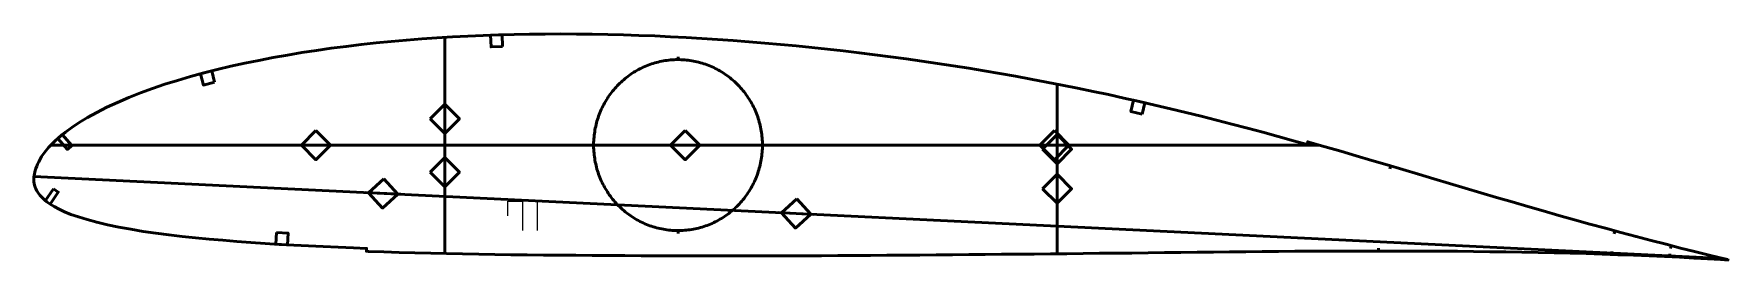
# Model space of a CAD drawing. Header units: metres. Extents: x 11 to 592, y 161 to 238.
import ezdxf

# ---------------------------------------------------------------- set-up
doc = ezdxf.new("R2010")
doc.units = ezdxf.units.M
doc.layers.add('Layer', color=1, linetype='Continuous', lineweight=50)
doc.layers.add('NumLabel', color=1, linetype='Continuous', lineweight=15)

msp = doc.modelspace()

# ---------------------------------------------------------------- linework, layer by layer
at = {"layer": 'Layer', "color": 7}
for p, q in [((151.64, 162.92), (151.64, 236.85)), ((361.64, 162.82), (361.64, 220.88)), ((151.64, 203.03), (151.64, 215.03)), ((361.64, 192.61), (361.64, 204.61)), ((16.54, 200), (451.64, 200)), ((101.46, 200), (113.46, 200)), ((228.09, 200), (240.09, 200)), ((354.72, 200), (366.72, 200)), ((151.64, 184.75), (151.64, 196.75)), ((10.74, 189.26), (590.17, 161.22)), ((361.64, 179.09), (361.64, 191.09)), ((124.53, 183.75), (136.52, 183.17)), ((266.14, 176.9), (278.13, 176.32))]:
    msp.add_line(p, q, dxfattribs=at)
at = {"layer": 'Layer'}
for p, q in [((231.64, 229.25), (231.64, 230.25)), ((202.69, 200), (201.69, 200)), ((260.59, 200), (261.59, 200)), ((476.07, 192.86), (475.8, 191.9)), ((231.64, 170.75), (231.64, 169.75)), ((552.95, 170.66), (552.71, 169.69)), ((471.85, 164.76), (471.83, 163.76)), ((551.86, 163.59), (551.83, 162.59)), ((571.84, 162.78), (571.81, 161.78)), ((572.3, 165.6), (572.08, 164.63))]:
    msp.add_line(p, q, dxfattribs=at)
for points in [[(591.7, 160.87), (589.1, 161.48), (584.86, 162.48), (580.29, 163.6), (575.48, 164.8), (570.5, 166.06), (565.39, 167.37), (560.21, 168.73), (554.97, 170.12), (549.69, 171.54), (544.39, 172.99), (539.06, 174.47), (533.73, 175.96), (528.39, 177.47), (523.06, 179.01), (517.71, 180.57), (512.35, 182.12), (507, 183.69), (501.63, 185.28), (496.27, 186.86), (490.91, 188.45), (485.56, 190.04), (480.23, 191.63), (474.9, 193.21), (469.57, 194.78), (464.25, 196.35), (458.94, 197.9), (453.62, 199.43), (448.32, 200.95), (447.64, 201.14), (447.37, 200.18), (442.76, 201.48), (437.47, 202.95), (432.18, 204.39), (426.9, 205.8), (421.61, 207.19), (416.33, 208.56), (411.06, 209.89), (405.78, 211.19), (400.49, 212.46), (395.19, 213.7), (389.88, 214.92), (384.58, 216.11), (379.28, 217.26), (373.97, 218.39), (368.65, 219.48), (363.34, 220.55), (358.02, 221.58), (352.69, 222.58), (347.35, 223.55), (342.01, 224.49), (336.67, 225.4), (331.32, 226.28), (325.96, 227.12), (320.6, 227.94), (315.23, 228.73), (309.86, 229.48), (304.48, 230.21), (299.1, 230.9), (293.72, 231.57), (288.33, 232.21), (282.95, 232.81), (277.56, 233.38), (272.16, 233.92), (266.76, 234.44), (261.37, 234.92), (255.97, 235.36), (250.58, 235.78), (245.19, 236.16), (239.8, 236.5), (234.41, 236.82), (229.02, 237.09), (223.63, 237.33), (218.25, 237.55), (212.88, 237.72), (207.51, 237.85), (202.14, 237.95), (196.79, 238.01), (191.43, 238.02), (186.08, 238), (180.74, 237.95), (175.42, 237.85), (170.11, 237.71), (164.81, 237.52), (159.51, 237.29), (154.23, 237.01), (148.97, 236.69), (143.72, 236.32), (138.49, 235.91), (133.27, 235.45), (128.08, 234.94), (122.92, 234.39), (117.8, 233.79), (112.71, 233.13), (107.66, 232.42), (102.64, 231.65), (97.67, 230.82), (92.74, 229.93), (87.85, 229), (83.03, 228.02), (78.28, 226.98), (73.61, 225.87), (69, 224.7), (64.47, 223.47), (60.01, 222.16), (55.65, 220.8), (51.39, 219.36), (47.24, 217.85), (43.23, 216.27), (39.37, 214.63), (35.71, 212.93), (32.29, 211.2), (29.13, 209.44), (26.28, 207.72), (23.77, 206.06), (21.59, 204.47), (19.73, 202.98), (18.17, 201.62), (16.84, 200.32), (15.72, 199.14), (14.79, 198.06), (14.02, 197.04), (13.37, 196.07), (12.82, 195.18), (12.37, 194.33), (11.99, 193.51), (11.67, 192.76), (11.41, 192.05), (11.19, 191.37), (11.02, 190.75), (10.89, 190.13), (10.78, 189.55), (10.71, 189.07), (10.72, 188.56), (10.73, 187.96), (10.75, 187.4), (10.81, 186.84), (10.92, 186.26), (11.11, 185.64), (11.38, 185), (11.73, 184.32), (12.17, 183.62), (12.73, 182.89), (13.4, 182.14), (14.21, 181.37), (15.17, 180.58), (16.32, 179.78), (17.71, 178.95), (19.33, 178.09), (21.21, 177.21), (23.42, 176.32), (26.01, 175.43), (28.99, 174.52), (32.3, 173.62), (35.92, 172.76), (39.83, 171.95), (43.92, 171.19), (48.14, 170.5), (52.51, 169.9), (57.02, 169.34), (61.6, 168.79), (66.18, 168.27), (70.81, 167.84), (75.54, 167.45), (80.33, 167.06), (85.15, 166.69), (89.99, 166.35), (94.88, 166.04), (99.83, 165.77), (104.86, 165.52), (109.95, 165.28), (115.1, 165.05), (120.28, 164.84), (124.8, 164.67), (124.77, 163.67), (125.46, 163.65), (130.72, 163.46), (136.03, 163.31), (141.4, 163.17), (146.82, 163.03), (152.28, 162.91), (157.76, 162.8), (163.27, 162.69), (168.79, 162.6), (174.33, 162.52), (179.88, 162.46), (185.45, 162.4), (191.03, 162.35), (196.62, 162.31), (202.22, 162.27), (207.82, 162.23), (213.43, 162.2), (219.03, 162.17), (224.65, 162.15), (230.26, 162.13), (235.87, 162.12), (241.49, 162.11), (247.11, 162.11), (252.73, 162.11), (258.35, 162.12), (263.98, 162.13), (269.61, 162.14), (275.23, 162.15), (280.84, 162.16), (286.45, 162.19), (292.06, 162.23), (297.68, 162.27), (303.3, 162.31), (308.92, 162.34), (314.54, 162.38), (320.15, 162.42), (325.75, 162.48), (331.36, 162.54), (336.96, 162.6), (342.56, 162.65), (348.17, 162.7), (353.77, 162.74), (359.37, 162.79), (364.97, 162.86), (370.57, 162.92), (376.16, 162.98), (381.75, 163.03), (387.33, 163.08), (392.91, 163.14), (398.49, 163.22), (404.07, 163.3), (409.65, 163.37), (415.24, 163.43), (420.83, 163.48), (426.43, 163.53), (432.03, 163.58), (437.61, 163.63), (443.18, 163.68), (448.75, 163.71), (454.33, 163.73), (459.92, 163.74), (465.51, 163.75), (471.09, 163.76), (476.67, 163.77), (482.24, 163.76), (487.81, 163.73), (493.38, 163.7), (498.93, 163.67), (504.47, 163.61), (510.01, 163.53), (515.55, 163.45), (521.09, 163.37), (526.61, 163.27), (532.12, 163.15), (537.62, 163.01), (543.1, 162.87), (548.56, 162.7), (553.98, 162.52), (559.37, 162.32), (564.69, 162.11), (569.94, 161.87), (575.09, 161.63), (580.05, 161.37), (584.76, 161.12), (589.12, 160.86), (591.79, 160.69)], [(260.59, 200), (260.58, 200.61), (260.56, 201.23), (260.53, 201.84), (260.49, 202.46), (260.43, 203.07), (260.36, 203.68), (260.28, 204.29), (260.18, 204.89), (260.07, 205.5), (259.95, 206.1), (259.82, 206.7), (259.67, 207.3), (259.52, 207.89), (259.34, 208.48), (259.16, 209.07), (258.97, 209.65), (258.76, 210.23), (258.54, 210.8), (258.31, 211.37), (258.07, 211.93), (257.82, 212.49), (257.55, 213.04), (257.27, 213.59), (256.98, 214.13), (256.68, 214.67), (256.37, 215.2), (256.05, 215.72), (255.72, 216.23), (255.38, 216.74), (255.02, 217.24), (254.66, 217.73), (254.29, 218.22), (253.9, 218.69), (253.51, 219.16), (253.11, 219.62), (252.69, 220.07), (252.27, 220.52), (251.84, 220.95), (251.4, 221.37), (250.95, 221.79), (250.49, 222.19), (250.03, 222.59), (249.55, 222.97), (249.07, 223.35), (248.58, 223.71), (248.08, 224.07), (247.58, 224.41), (247.07, 224.75), (246.55, 225.07), (246.03, 225.38), (245.49, 225.68), (244.96, 225.97), (244.41, 226.24), (243.87, 226.51), (243.31, 226.76), (242.75, 227), (242.19, 227.23), (241.62, 227.45), (241.05, 227.66), (240.47, 227.85), (239.89, 228.03), (239.3, 228.2), (238.71, 228.36), (238.12, 228.5), (237.53, 228.63), (236.93, 228.75), (236.33, 228.86), (235.73, 228.95), (235.13, 229.03), (234.52, 229.1), (233.92, 229.15), (233.31, 229.2), (232.7, 229.23), (232.09, 229.24), (231.49, 229.24), (230.88, 229.24), (230.27, 229.21), (229.66, 229.18), (229.06, 229.13), (228.45, 229.07), (227.85, 228.99), (227.24, 228.91), (226.64, 228.81), (226.05, 228.69), (225.45, 228.57), (224.86, 228.43), (224.27, 228.28), (223.68, 228.12), (223.1, 227.94), (222.52, 227.76), (221.94, 227.56), (221.37, 227.34), (220.8, 227.12), (220.24, 226.88), (219.69, 226.64), (219.13, 226.38), (218.59, 226.11), (218.05, 225.82), (217.51, 225.53), (216.99, 225.22), (216.47, 224.91), (215.95, 224.58), (215.44, 224.24), (214.94, 223.89), (214.45, 223.53), (213.96, 223.16), (213.49, 222.78), (213.02, 222.39), (212.55, 221.99), (212.1, 221.58), (211.66, 221.16), (211.22, 220.73), (210.79, 220.3), (210.38, 219.85), (209.97, 219.39), (209.57, 218.93), (209.18, 218.46), (208.8, 217.98), (208.43, 217.49), (208.07, 216.99), (207.73, 216.49), (207.39, 215.98), (207.06, 215.46), (206.74, 214.93), (206.44, 214.4), (206.15, 213.86), (205.86, 213.32), (205.59, 212.77), (205.33, 212.21), (205.08, 211.65), (204.85, 211.09), (204.62, 210.51), (204.41, 209.94), (204.21, 209.36), (204.02, 208.77), (203.84, 208.19), (203.68, 207.59), (203.53, 207), (203.39, 206.4), (203.26, 205.8), (203.15, 205.2), (203.05, 204.59), (202.96, 203.98), (202.88, 203.37), (202.82, 202.76), (202.76, 202.15), (202.73, 201.54), (202.7, 200.92), (202.69, 200.31), (202.69, 199.69), (202.7, 199.08), (202.73, 198.46), (202.76, 197.85), (202.82, 197.24), (202.88, 196.63), (202.96, 196.02), (203.05, 195.41), (203.15, 194.8), (203.26, 194.2), (203.39, 193.6), (203.53, 193), (203.68, 192.41), (203.84, 191.81), (204.02, 191.23), (204.21, 190.64), (204.41, 190.06), (204.62, 189.49), (204.85, 188.91), (205.08, 188.35), (205.33, 187.79), (205.59, 187.23), (205.86, 186.68), (206.15, 186.14), (206.44, 185.6), (206.74, 185.07), (207.06, 184.54), (207.39, 184.02), (207.73, 183.51), (208.07, 183.01), (208.43, 182.51), (208.8, 182.02), (209.18, 181.54), (209.57, 181.07), (209.97, 180.61), (210.38, 180.15), (210.79, 179.7), (211.22, 179.27), (211.66, 178.84), (212.1, 178.42), (212.55, 178.01), (213.02, 177.61), (213.49, 177.22), (213.96, 176.84), (214.45, 176.47), (214.94, 176.11), (215.44, 175.76), (215.95, 175.42), (216.47, 175.09), (216.99, 174.78), (217.51, 174.47), (218.05, 174.18), (218.59, 173.89), (219.13, 173.62), (219.69, 173.36), (220.24, 173.12), (220.8, 172.88), (221.37, 172.66), (221.94, 172.44), (222.52, 172.24), (223.1, 172.06), (223.68, 171.88), (224.27, 171.72), (224.86, 171.57), (225.45, 171.43), (226.05, 171.31), (226.64, 171.19), (227.24, 171.09), (227.85, 171.01), (228.45, 170.93), (229.06, 170.87), (229.66, 170.82), (230.27, 170.79), (230.88, 170.76), (231.49, 170.76), (232.09, 170.76), (232.7, 170.77), (233.31, 170.8), (233.92, 170.85), (234.52, 170.9), (235.13, 170.97), (235.73, 171.05), (236.33, 171.14), (236.93, 171.25), (237.53, 171.37), (238.12, 171.5), (238.71, 171.64), (239.3, 171.8), (239.89, 171.97), (240.47, 172.15), (241.05, 172.34), (241.62, 172.55), (242.19, 172.77), (242.75, 173), (243.31, 173.24), (243.87, 173.49), (244.41, 173.76), (244.96, 174.03), (245.49, 174.32), (246.03, 174.62), (246.55, 174.93), (247.07, 175.25), (247.58, 175.59), (248.08, 175.93), (248.58, 176.29), (249.07, 176.65), (249.55, 177.03), (250.03, 177.41), (250.49, 177.81), (250.95, 178.21), (251.4, 178.63), (251.84, 179.05), (252.27, 179.48), (252.69, 179.93), (253.11, 180.38), (253.51, 180.84), (253.9, 181.31), (254.29, 181.78), (254.66, 182.27), (255.02, 182.76), (255.38, 183.26), (255.72, 183.77), (256.05, 184.28), (256.37, 184.8), (256.68, 185.33), (256.98, 185.87), (257.27, 186.41), (257.55, 186.96), (257.82, 187.51), (258.07, 188.07), (258.31, 188.63), (258.54, 189.2), (258.76, 189.77), (258.97, 190.35), (259.16, 190.93), (259.34, 191.52), (259.52, 192.11), (259.67, 192.7), (259.82, 193.3), (259.95, 193.9), (260.07, 194.5), (260.18, 195.11), (260.28, 195.71), (260.36, 196.32), (260.43, 196.93), (260.49, 197.54), (260.53, 198.16), (260.56, 198.77), (260.58, 199.39), (260.59, 200)]]:
    msp.add_lwpolyline(points, close=True, dxfattribs=at)
for points in [[(171.49, 233.75), (167.5, 233.61), (167.35, 237.61), (171.35, 237.75), (171.49, 233.75)], [(72.7, 221.52), (68.83, 220.53), (67.84, 224.41), (71.72, 225.39), (72.7, 221.52)], [(390.84, 210.61), (386.94, 211.48), (387.82, 215.38), (391.72, 214.51), (390.84, 210.61)], [(146.64, 209.03), (151.64, 214.03), (156.64, 209.03), (151.64, 204.03), (146.64, 209.03)], [(23.72, 199.82), (22.21, 198.51), (18.93, 202.28), (20.44, 203.59), (23.72, 199.82)], [(107.46, 205), (112.46, 200), (107.46, 195), (102.46, 200), (107.46, 205)], [(234.09, 205), (239.09, 200), (234.09, 195), (229.09, 200), (234.09, 205)], [(360.72, 205), (365.72, 200), (360.72, 195), (355.72, 200), (360.72, 205)], [(356.64, 198.61), (361.64, 203.61), (366.64, 198.61), (361.64, 193.61), (356.64, 198.61)], [(146.64, 190.75), (151.64, 195.75), (156.64, 190.75), (151.64, 185.75), (146.64, 190.75)], [(130.77, 188.46), (135.52, 183.22), (130.28, 178.47), (125.53, 183.71), (130.77, 188.46)], [(356.64, 185.09), (361.64, 190.09), (366.64, 185.09), (361.64, 180.09), (356.64, 185.09)], [(17.45, 185.08), (19.09, 183.95), (16.25, 179.83), (14.6, 180.97), (17.45, 185.08)], [(272.38, 181.61), (277.13, 176.37), (271.89, 171.62), (267.14, 176.85), (272.38, 181.61)], [(93.92, 170.1), (97.91, 169.88), (97.69, 165.88), (93.7, 166.1), (93.92, 170.1)]]:
    msp.add_lwpolyline(points, dxfattribs=at)
at = {"layer": 'NumLabel', "color": 1}
for points in [[(173.31, 175.84), (173.31, 180.84), (178.31, 180.84), (178.31, 170.84)], [(183.31, 180.84), (183.31, 170.84)]]:
    msp.add_lwpolyline(points, dxfattribs=at)

doc.saveas('drawing.dxf')
